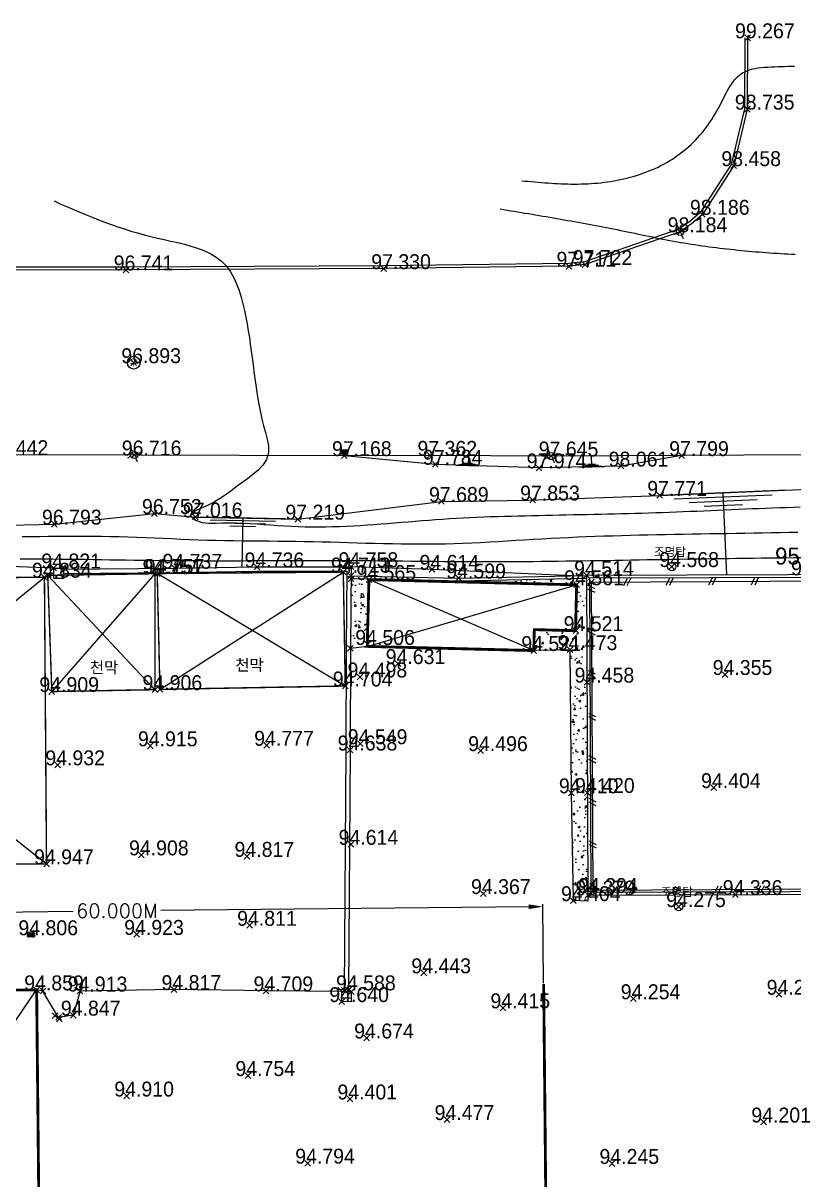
# Model space of a CAD drawing. Header units: millimetres. Extents: x 215151 to 215414, y 463007 to 463197.
# Drawn here: x 215215.1 to 215269.4, y 463103 to 463184.4 of the extents above; entities that cross this region are included whole.
import ezdxf
from ezdxf.enums import TextEntityAlignment as Align

# ---------------------------------------------------------------- set-up
doc = ezdxf.new("R2010")
doc.units = ezdxf.units.MM
doc.header["$MEASUREMENT"] = 0
doc.header["$PDMODE"] = 3
doc.header["$PDSIZE"] = 0.2
doc.linetypes.add('DASHED2', pattern=[0.375, 0.25, -0.125])
doc.layers.get('DEFPOINTS').update_dxf_attribs({"color": 155})
for name, color, linetype in [('1M(48)', 48, 'Continuous'), ('5M(86)', 86, 'Continuous'), ("CON'C(31)", 31, 'Continuous'), ('PTANNOTELE', 7, 'Continuous'), ('PTLAYER', 1, 'Continuous'), ('TEXT', 7, 'Continuous'), ('가로등(32)', 32, 'Continuous'), ('경계석(33)', 33, 'Continuous'), ('경사면(8)', 8, 'Continuous'), ('도시가스맨홀(50)', 50, 'Continuous'), ('빗물받이(5)', 5, 'Continuous'), ('아스팔트도로(1)', 1, 'Continuous'), ('우수맨홀(42)', 42, 'Continuous'), ('조립식건물(40)', 40, 'Continuous'), ('천막(64)', 64, 'Continuous'), ('콘크리트수로(5)', 5, 'Continuous'), ('휀스(70)', 70, 'Continuous')]:
    doc.layers.add(name, color=color, linetype=linetype)
doc.styles.get("Standard").update_dxf_attribs({"font": 'simplex.shx'})
doc.styles.add('돋음', font='Dotum.ttf')
doc.styles.add('돋음체', font='DotumChe.TTF')
doc.dimstyles.get("Standard").update_dxf_attribs({"dimtxt": 0.18, "dimasz": 0.18, "dimexe": 0.18, "dimexo": 0.0625, "dimgap": 0.09, "dimtad": 1, "dimzin": 0, "dimdsep": 46, "dimtxsty": 'Standard', "dimcen": 0.09, "dimadec": 0, "dimazin": 0, "dimtfac": 1, "dimtdec": 4, "dimtofl": 0, "dimtmove": 0, "dimatfit": 3, "dimfxl": 1, "dimtolj": 1, "dimtzin": 0, "dimarcsym": 0})

# ---------------------------------------------------------------- blocks, each defined once
blk = doc.blocks.new('P')
at = {"layer": '휀스(70)', "linetype": 'Continuous'}
for points in [[(-0.25, -0.25), (0, 0.25)], [(0, -0.25), (0.25, 0.25)]]:
    blk.add_lwpolyline(points, dxfattribs=at)
blk = doc.blocks.new('F')
at = {"layer": '가로등(32)'}
for p, q in [((-0.19, 0.42), (-0.35, 0.77)), ((0.42, 0.19), (0.77, 0.35)), ((-0.42, -0.19), (-0.77, -0.35)), ((0.19, -0.42), (0.35, -0.77))]:
    blk.add_line(p, q, dxfattribs=at)
blk.add_circle((0, 0), 0.42, dxfattribs=at)
blk = doc.blocks.new('w')
at = {"layer": '우수맨홀(42)'}
blk.add_circle((0, 0), 0.75, dxfattribs=at)
at = {"layer": '우수맨홀(42)', "style": '돋음체'}
blk.add_text('우', height=0.8, dxfattribs=at).set_placement((0, 0), align=Align.MIDDLE)
blk = doc.blocks.new('W1')
at = {"layer": '빗물받이(5)'}
h = blk.add_hatch(dxfattribs=at)
h.set_pattern_fill('ANSI31', color=256, scale=0.02, style=0)
h.set_pattern_definition([(45, (-178.083926, -134.613974), (-0.04490128, 0.04490128), [])])
h.paths.add_polyline_path([(0.26, 0.149), (-0.24, 0.149), (-0.24, -0.151), (0.26, -0.151)])
blk.add_lwpolyline([(-0.24, 0.149), (0.26, 0.149), (0.26, -0.151), (-0.24, -0.151), (-0.24, 0.149)], dxfattribs=at)
blk = doc.blocks.new('*D13')
at = {"layer": 'DEFPOINTS', "color": 0, "transparency": 16777216}
for p in [(215251.742, 463122.225), (215251.796, 463116.78), (215191.799, 463116.188)]:
    blk.add_point(p, dxfattribs=at)
at = {"layer": 'TEXT', "color": 1, "lineweight": -2, "transparency": 16777216}
for p, q in [((215251.795, 463116.843), (215251.74, 463122.405)), ((215191.798, 463116.251), (215191.743, 463121.813)), ((215192.745, 463121.642), (215218.654, 463121.898)), ((215250.742, 463122.215), (215224.834, 463121.959))]:
    blk.add_line(p, q, dxfattribs=at)
at = {"layer": 'TEXT', "color": 1, "transparency": 16777216}
for points in [[(215250.741, 463122.382), (215250.744, 463122.048), (215251.742, 463122.225)], [(215192.743, 463121.809), (215192.747, 463121.476), (215191.745, 463121.633)]]:
    blk.add_solid(points, dxfattribs=at)
at = {"layer": 'TEXT', "color": 1, "transparency": 16777216, "insert": (215221.744, 463121.929), "char_height": 1, "attachment_point": 5}
blk.add_mtext('\\A1;60.000M', dxfattribs=at)

msp = doc.modelspace()

# ---------------------------------------------------------------- hatches: boundary and pattern name
at = {"layer": "CON'C(31)"}
h = msp.add_hatch(dxfattribs=at)
h.set_pattern_fill('AR-CONC', color=256, scale=0.2)
h.set_pattern_definition([(50, (0, 0), (1.4345203652, -0.12550427), [0.15, -1.65]), (355, (0, 0), (-0.2775026672, 1.5043842674), [0.12, -1.32]), (100.45144446, (0.1195, -0.0105), (1.1570176935, 1.378879982), [0.127480384, -1.402284224]), (46.1842, (0, 0.4), (2.1344826613, -0.3310385616), [0.225, -2.475]), (96.6356355, (0.1779, 0.3724), (1.869323891, 1.9482372015), [0.191220684, -2.10342752]), (351.184164, (0, 0.4), (1.86932389, 1.948237201), [0.18, -1.980000002]), (21, (0.2, 0.3), (1.1938141042, -0.8052377813), [0.15, -1.65]), (326, (0.2, 0.3), (0.486630664, 1.45030009), [0.12, -1.32]), (71.45144474, (0.2995, 0.2329), (1.6804447535, 0.6450623056), [0.12748038, -1.402284224]), (37.5, (0, 0), (0.02431971063, 0.66578770766), [0, -1.304, 0, -1.34, 0, -1.325]), (7.5, (0, 0), (0.5261390749, 0.7888234238), [0, -0.764, 0, -1.274, 0, -0.505]), (327.5, (-0.446, 0), (1.06764487234, -0.04510974347), [0, -0.5, 0, -1.56, 0, -2.07]), (317.5, (-0.646, 0), (1.1663723387, 0.2002099647), [0, -0.65, 0, -1.036, 0, -1.47])])
h.paths.add_polyline_path([(215254.81989, 463145.33241), (215245.81655, 463145.14682), (215238.22374, 463145.30652), (215238.19003, 463140.39067), (215239.37149, 463140.53876), (215239.48958, 463145.23831), (215254.11897, 463144.87068), (215254.03789, 463141.64424), (215251.13543, 463141.71718), (215251.09842, 463140.24407), (215253.65869, 463140.30513), (215253.74503, 463130.22976), (215253.89314, 463122.64553), (215254.90589, 463122.60668), (215254.91302, 463123.03769)])

# ---------------------------------------------------------------- linework, layer by layer
at = {"layer": '1M(48)'}
for points, elevation in [([(215250.24937, 463173.30948), (215250.48118, 463173.28761), (215250.48118, 463173.28761), (215250.713, 463173.2659), (215250.713, 463173.2659), (215250.94486, 463173.24453), (215250.94486, 463173.24453), (215251.17676, 463173.22366), (215251.17676, 463173.22366), (215251.40871, 463173.20346), (215251.40871, 463173.20346), (215251.64074, 463173.18409), (215251.64074, 463173.18409), (215251.87285, 463173.16573), (215251.87285, 463173.16573), (215252.10506, 463173.14854), (215252.10506, 463173.14854), (215252.33735, 463173.13269), (215252.33735, 463173.13269), (215252.56975, 463173.11835), (215252.56975, 463173.11835), (215252.80224, 463173.10569), (215252.80224, 463173.10569), (215253.03482, 463173.09487), (215253.03482, 463173.09487), (215253.26749, 463173.08606), (215253.26749, 463173.08606), (215253.50023, 463173.07943), (215253.50023, 463173.07943), (215253.73303, 463173.07514), (215253.73303, 463173.07514), (215253.96585, 463173.07336), (215253.96585, 463173.07336), (215254.19869, 463173.07425), (215254.19869, 463173.07425), (215254.43149, 463173.07797), (215254.43149, 463173.07797), (215254.66423, 463173.08468), (215254.66423, 463173.08468), (215254.89686, 463173.09452), (215254.89686, 463173.09452), (215255.12932, 463173.10764), (215255.12932, 463173.10764), (215255.36156, 463173.12419), (215255.36156, 463173.12419), (215255.59353, 463173.14431), (215255.59353, 463173.14431), (215255.82515, 463173.16807), (215255.82515, 463173.16807), (215256.05636, 463173.19551), (215256.05636, 463173.19551), (215256.2871, 463173.22667), (215256.2871, 463173.22667), (215256.5173, 463173.26158), (215256.5173, 463173.26158), (215256.74689, 463173.30028), (215256.74689, 463173.30028), (215256.97581, 463173.34281), (215256.97581, 463173.34281), (215257.20397, 463173.38922), (215257.20397, 463173.38922), (215257.43129, 463173.43958), (215257.43129, 463173.43958), (215257.65769, 463173.49393), (215257.65769, 463173.49393), (215257.88308, 463173.55234), (215257.88308, 463173.55234), (215258.10736, 463173.61487), (215258.10736, 463173.61487), (215258.33043, 463173.68159), (215258.33043, 463173.68159), (215258.55218, 463173.75256), (215258.55218, 463173.75256), (215258.7725, 463173.82788), (215258.7725, 463173.82788), (215258.99126, 463173.9076), (215258.99126, 463173.9076), (215259.20833, 463173.99181), (215259.20833, 463173.99181), (215259.42358, 463174.08058), (215259.42358, 463174.08058), (215259.63685, 463174.17399), (215259.63685, 463174.17399), (215259.84799, 463174.27213), (215259.84799, 463174.27213), (215260.05683, 463174.37506), (215260.05683, 463174.37506), (215260.2632, 463174.48286), (215260.2632, 463174.48286), (215260.46692, 463174.59561), (215260.46692, 463174.59561), (215260.66778, 463174.71336), (215260.66778, 463174.71336), (215260.86558, 463174.83618), (215260.86558, 463174.83618), (215261.0601, 463174.96412), (215261.0601, 463174.96412), (215261.25116, 463175.0972), (215261.25116, 463175.0972), (215261.43859, 463175.23532), (215261.43859, 463175.23532), (215261.62229, 463175.37837), (215261.62229, 463175.37837), (215261.80214, 463175.52624), (215261.80214, 463175.52624), (215261.97804, 463175.67878), (215261.97804, 463175.67878), (215262.1499, 463175.83586), (215262.1499, 463175.83586), (215262.31765, 463175.99732), (215262.31765, 463175.99732), (215262.48122, 463176.16301), (215262.48122, 463176.16301), (215262.64056, 463176.33278), (215262.64056, 463176.33278), (215262.79563, 463176.50645), (215262.79563, 463176.50645), (215262.9464, 463176.68387), (215262.9464, 463176.68387), (215263.09285, 463176.86487), (215263.09285, 463176.86487), (215263.23498, 463177.04929), (215263.23498, 463177.04929), (215263.37279, 463177.23696), (215263.37279, 463177.23696), (215263.50629, 463177.42771), (215263.50629, 463177.42771), (215263.6355, 463177.6214), (215263.6355, 463177.6214), (215263.76045, 463177.81787), (215263.76045, 463177.81787), (215263.88117, 463178.01695), (215263.88117, 463178.01695), (215263.99771, 463178.21852), (215263.99771, 463178.21852), (215264.11011, 463178.42242), (215264.11011, 463178.42242), (215264.21853, 463178.62847), (215264.21853, 463178.62847), (215264.32403, 463178.83603), (215264.32403, 463178.83603), (215264.42826, 463179.04424), (215264.42826, 463179.04424), (215264.53282, 463179.25228), (215264.53282, 463179.25228), (215264.63938, 463179.4593), (215264.63938, 463179.4593), (215264.74967, 463179.66435), (215264.74967, 463179.66435), (215264.86554, 463179.8663), (215264.86554, 463179.8663), (215264.98903, 463180.06367), (215264.98903, 463180.06367), (215265.12231, 463180.25455), (215265.12231, 463180.25455), (215265.26763, 463180.4364), (215265.26763, 463180.4364), (215265.42715, 463180.6059), (215265.42715, 463180.6059), (215265.6025, 463180.75891), (215265.6025, 463180.75891), (215265.7942, 463180.89081), (215265.7942, 463180.89081), (215266.00021, 463180.99904), (215266.00021, 463180.99904), (215266.21635, 463181.08539), (215266.21635, 463181.08539), (215266.43913, 463181.15287), (215266.43913, 463181.15287), (215266.6661, 463181.20466), (215266.6661, 463181.20466), (215266.89561, 463181.24374), (215266.89561, 463181.24374), (215267.12661, 463181.27277), (215267.12661, 463181.27277), (215267.35846, 463181.29407), (215267.35846, 463181.29407), (215267.59078, 463181.30965), (215267.59078, 463181.30965), (215267.82332, 463181.32136), (215267.82332, 463181.32136), (215268.05596, 463181.33087), (215268.05596, 463181.33087), (215268.28863, 463181.33961), (215268.28863, 463181.33961), (215268.52132, 463181.34791), (215268.52132, 463181.34791), (215268.75402, 463181.3558), (215268.75402, 463181.3558), (215268.98674, 463181.3633), (215268.98674, 463181.3633), (215269.21947, 463181.37044), (215269.21947, 463181.37044), (215269.4522, 463181.37723)], 99), ([(215217.31335, 463171.88076), (215217.75756, 463171.6868), (215217.75756, 463171.6868), (215218.20212, 463171.49361), (215218.20212, 463171.49361), (215218.64734, 463171.30198), (215218.64734, 463171.30198), (215219.09356, 463171.11266), (215219.09356, 463171.11266), (215219.54107, 463170.92642), (215219.54107, 463170.92642), (215219.99014, 463170.74399), (215219.99014, 463170.74399), (215220.44103, 463170.5661), (215220.44103, 463170.5661), (215220.89394, 463170.39343), (215220.89394, 463170.39343), (215221.34906, 463170.22665), (215221.34906, 463170.22665), (215221.80651, 463170.0664), (215221.80651, 463170.0664), (215222.2664, 463169.91326), (215222.2664, 463169.91326), (215222.72876, 463169.76779), (215222.72876, 463169.76779), (215223.19361, 463169.63046), (215223.19361, 463169.63046), (215223.6609, 463169.50174), (215223.6609, 463169.50174), (215224.13058, 463169.38199), (215224.13058, 463169.38199), (215224.60247, 463169.27124), (215224.60247, 463169.27124), (215225.07571, 463169.16637), (215225.07571, 463169.16637), (215225.54921, 463169.06268), (215225.54921, 463169.06268), (215226.02192, 463168.95551), (215226.02192, 463168.95551), (215226.49268, 463168.84005), (215226.49268, 463168.84005), (215226.95992, 463168.71112), (215226.95992, 463168.71112), (215227.42139, 463168.56295), (215227.42139, 463168.56295), (215227.87373, 463168.38901), (215227.87373, 463168.38901), (215228.31187, 463168.18202), (215228.31187, 463168.18202), (215228.72837, 463167.93453), (215228.72837, 463167.93453), (215229.11301, 463167.64013), (215229.11301, 463167.64013), (215229.45359, 463167.29585), (215229.45359, 463167.29585), (215229.74063, 463166.90574), (215229.74063, 463166.90574), (215229.97817, 463166.48348), (215229.97817, 463166.48348), (215230.17529, 463166.0408), (215230.17529, 463166.0408), (215230.34073, 463165.58526), (215230.34073, 463165.58526), (215230.48213, 463165.12167), (215230.48213, 463165.12167), (215230.60612, 463164.6531), (215230.60612, 463164.6531), (215230.71784, 463164.18144), (215230.71784, 463164.18144), (215230.81891, 463163.70739), (215230.81891, 463163.70739), (215230.9103, 463163.23137), (215230.9103, 463163.23137), (215230.99316, 463162.7538), (215230.99316, 463162.7538), (215231.06877, 463162.27502), (215231.06877, 463162.27502), (215231.13853, 463161.79535), (215231.13853, 463161.79535), (215231.20392, 463161.31507), (215231.20392, 463161.31507), (215231.26652, 463160.83442), (215231.26652, 463160.83442), (215231.3279, 463160.35361), (215231.3279, 463160.35361), (215231.38968, 463159.87285), (215231.38968, 463159.87285), (215231.45343, 463159.39235), (215231.45343, 463159.39235), (215231.52071, 463158.91233), (215231.52071, 463158.91233), (215231.59299, 463158.43305), (215231.59299, 463158.43305), (215231.67165, 463157.95477), (215231.67165, 463157.95477), (215231.75797, 463157.47782), (215231.75797, 463157.47782), (215231.85306, 463157.00254), (215231.85306, 463157.00254), (215231.95793, 463156.52926), (215231.95793, 463156.52926), (215232.07338, 463156.05851), (215232.07338, 463156.05851), (215232.19942, 463155.59047), (215232.19942, 463155.59047), (215232.32165, 463155.12145), (215232.32165, 463155.12145), (215232.40814, 463154.64479), (215232.40814, 463154.64479), (215232.41253, 463154.16118), (215232.41253, 463154.16118), (215232.27734, 463153.69806), (215232.27734, 463153.69806), (215232.0155, 463153.29145), (215232.0155, 463153.29145), (215231.68332, 463152.93899), (215231.68332, 463152.93899), (215231.31482, 463152.62428), (215231.31482, 463152.62428), (215230.92844, 463152.33164), (215230.92844, 463152.33164), (215230.53654, 463152.04639), (215230.53654, 463152.04639), (215230.14897, 463151.75532), (215230.14897, 463151.75532), (215229.76303, 463151.46209), (215229.76303, 463151.46209), (215229.37035, 463151.178), (215229.37035, 463151.178), (215228.96448, 463150.91309), (215228.96448, 463150.91309), (215228.544, 463150.67209), (215228.544, 463150.67209), (215228.11094, 463150.45448), (215228.11094, 463150.45448), (215227.66839, 463150.25678), (215227.66839, 463150.25678), (215227.22823, 463150.05412), (215227.22823, 463150.05412), (215226.9156, 463149.72125), (215226.9156, 463149.72125), (215227.2808, 463149.42132), (215227.2808, 463149.42132), (215227.73757, 463149.26211), (215227.73757, 463149.26211), (215228.21789, 463149.20283), (215228.21789, 463149.20283), (215228.70241, 463149.21074), (215228.70241, 463149.21074), (215229.18685, 463149.22671), (215229.18685, 463149.22671), (215229.67155, 463149.22955), (215229.67155, 463149.22955), (215230.15619, 463149.22138), (215230.15619, 463149.22138), (215230.6406, 463149.20437), (215230.6406, 463149.20437), (215231.12473, 463149.18056), (215231.12473, 463149.18056), (215231.60859, 463149.15185), (215231.60859, 463149.15185), (215232.09227, 463149.12006), (215232.09227, 463149.12006), (215232.57586, 463149.08694), (215232.57586, 463149.08694), (215233.05947, 463149.05419), (215233.05947, 463149.05419), (215233.54321, 463149.0235), (215233.54321, 463149.0235), (215234.02718, 463148.99656), (215234.02718, 463148.99656), (215234.51141, 463148.97507), (215234.51141, 463148.97507), (215234.99591, 463148.96046), (215234.99591, 463148.96046), (215235.48056, 463148.95272), (215235.48056, 463148.95272), (215235.96527, 463148.95143), (215235.96527, 463148.95143), (215236.44996, 463148.95615), (215236.44996, 463148.95615), (215236.93456, 463148.96643), (215236.93456, 463148.96643), (215237.41903, 463148.9818), (215237.41903, 463148.9818), (215237.90333, 463149.00181), (215237.90333, 463149.00181), (215238.38745, 463149.02598), (215238.38745, 463149.02598), (215238.87136, 463149.05384), (215238.87136, 463149.05384), (215239.35508, 463149.08489), (215239.35508, 463149.08489), (215239.83862, 463149.11866), (215239.83862, 463149.11866), (215240.32199, 463149.15465), (215240.32199, 463149.15465), (215240.80524, 463149.19239), (215240.80524, 463149.19239), (215241.28838, 463149.23138), (215241.28838, 463149.23138), (215241.77147, 463149.27114), (215241.77147, 463149.27114), (215242.25453, 463149.31116), (215242.25453, 463149.31116), (215242.7376, 463149.35097), (215242.7376, 463149.35097), (215243.22074, 463149.39007), (215243.22074, 463149.39007), (215243.70397, 463149.42797), (215243.70397, 463149.42797), (215244.18733, 463149.46418), (215244.18733, 463149.46418), (215244.67085, 463149.49822), (215244.67085, 463149.49822), (215245.15455, 463149.52961), (215245.15455, 463149.52961), (215245.63842, 463149.55825), (215245.63842, 463149.55825), (215246.12244, 463149.58433), (215246.12244, 463149.58433), (215246.60657, 463149.60805), (215246.60657, 463149.60805), (215247.09081, 463149.62961), (215247.09081, 463149.62961), (215247.57513, 463149.64919), (215247.57513, 463149.64919), (215248.05952, 463149.66699), (215248.05952, 463149.66699), (215248.54396, 463149.68321), (215248.54396, 463149.68321), (215249.02845, 463149.69803), (215249.02845, 463149.69803), (215249.51298, 463149.71166), (215249.51298, 463149.71166), (215249.99753, 463149.72428), (215249.99753, 463149.72428), (215250.4821, 463149.73608), (215250.4821, 463149.73608), (215250.96669, 463149.74727), (215250.96669, 463149.74727), (215251.45129, 463149.75799), (215251.45129, 463149.75799), (215251.93589, 463149.76834), (215251.93589, 463149.76834), (215252.42051, 463149.77841), (215252.42051, 463149.77841), (215252.90512, 463149.78828), (215252.90512, 463149.78828), (215253.38974, 463149.79802), (215253.38974, 463149.79802), (215253.87436, 463149.80772), (215253.87436, 463149.80772), (215254.35898, 463149.81747), (215254.35898, 463149.81747), (215254.8436, 463149.82734), (215254.8436, 463149.82734), (215255.32821, 463149.83741), (215255.32821, 463149.83741), (215255.81281, 463149.84777), (215255.81281, 463149.84777), (215256.29741, 463149.85851), (215256.29741, 463149.85851), (215256.782, 463149.86969), (215256.782, 463149.86969), (215257.26657, 463149.88141), (215257.26657, 463149.88141), (215257.75113, 463149.89375), (215257.75113, 463149.89375), (215258.23567, 463149.90679), (215258.23567, 463149.90679), (215258.72019, 463149.9206), (215258.72019, 463149.9206), (215259.20469, 463149.93528), (215259.20469, 463149.93528), (215259.68915, 463149.9509), (215259.68915, 463149.9509), (215260.17358, 463149.96755), (215260.17358, 463149.96755), (215260.65798, 463149.9852), (215260.65798, 463149.9852), (215261.14234, 463150.00375), (215261.14234, 463150.00375), (215261.62667, 463150.02308), (215261.62667, 463150.02308), (215262.11097, 463150.04306), (215262.11097, 463150.04306), (215262.59526, 463150.06357), (215262.59526, 463150.06357), (215263.07952, 463150.08449), (215263.07952, 463150.08449), (215263.56377, 463150.1057), (215263.56377, 463150.1057), (215264.04802, 463150.12709), (215264.04802, 463150.12709), (215264.53226, 463150.14852), (215264.53226, 463150.14852), (215265.01651, 463150.16988), (215265.01651, 463150.16988), (215265.50076, 463150.19104), (215265.50076, 463150.19104), (215265.98503, 463150.21189), (215265.98503, 463150.21189), (215266.46932, 463150.23231), (215266.46932, 463150.23231), (215266.95363, 463150.25217), (215266.95363, 463150.25217), (215267.43796, 463150.27135), (215267.43796, 463150.27135), (215267.92233, 463150.28973), (215267.92233, 463150.28973), (215268.40673, 463150.30719), (215268.40673, 463150.30719), (215268.89117, 463150.3236), (215268.89117, 463150.3236), (215269.37565, 463150.33885), (215269.37565, 463150.33885), (215269.86017, 463150.3528)], 97), ([(215248.72966, 463171.32001), (215248.97971, 463171.27884), (215248.97971, 463171.27884), (215249.22976, 463171.23766), (215249.22976, 463171.23766), (215249.4798, 463171.19644), (215249.4798, 463171.19644), (215249.72984, 463171.15518), (215249.72984, 463171.15518), (215249.97986, 463171.11385), (215249.97986, 463171.11385), (215250.22987, 463171.07244), (215250.22987, 463171.07244), (215250.47987, 463171.03094), (215250.47987, 463171.03094), (215250.72984, 463170.98933), (215250.72984, 463170.98933), (215250.9798, 463170.94758), (215250.9798, 463170.94758), (215251.22973, 463170.9057), (215251.22973, 463170.9057), (215251.47963, 463170.86365), (215251.47963, 463170.86365), (215251.72951, 463170.82143), (215251.72951, 463170.82143), (215251.97935, 463170.77902), (215251.97935, 463170.77902), (215252.22916, 463170.73641), (215252.22916, 463170.73641), (215252.47893, 463170.69356), (215252.47893, 463170.69356), (215252.72865, 463170.65048), (215252.72865, 463170.65048), (215252.97834, 463170.60715), (215252.97834, 463170.60715), (215253.22798, 463170.56354), (215253.22798, 463170.56354), (215253.47756, 463170.51965), (215253.47756, 463170.51965), (215253.72709, 463170.47546), (215253.72709, 463170.47546), (215253.97657, 463170.43095), (215253.97657, 463170.43095), (215254.22599, 463170.3861), (215254.22599, 463170.3861), (215254.47534, 463170.3409), (215254.47534, 463170.3409), (215254.72463, 463170.29534), (215254.72463, 463170.29534), (215254.97384, 463170.24939), (215254.97384, 463170.24939), (215255.22299, 463170.20305), (215255.22299, 463170.20305), (215255.47205, 463170.1563), (215255.47205, 463170.1563), (215255.72104, 463170.10911), (215255.72104, 463170.10911), (215255.96994, 463170.06149), (215255.96994, 463170.06149), (215256.21875, 463170.0134), (215256.21875, 463170.0134), (215256.46747, 463169.96483), (215256.46747, 463169.96483), (215256.71609, 463169.91578), (215256.71609, 463169.91578), (215256.96462, 463169.86621), (215256.96462, 463169.86621), (215257.21303, 463169.81612), (215257.21303, 463169.81612), (215257.46134, 463169.7655), (215257.46134, 463169.7655), (215257.70954, 463169.71432), (215257.70954, 463169.71432), (215257.95762, 463169.66262), (215257.95762, 463169.66262), (215258.20563, 463169.61055), (215258.20563, 463169.61055), (215258.4536, 463169.55827), (215258.4536, 463169.55827), (215258.70155, 463169.50595), (215258.70155, 463169.50595), (215258.94953, 463169.45374), (215258.94953, 463169.45374), (215259.19757, 463169.40182), (215259.19757, 463169.40182), (215259.44571, 463169.35034), (215259.44571, 463169.35034), (215259.69396, 463169.29946), (215259.69396, 463169.29946), (215259.94238, 463169.24936), (215259.94238, 463169.24936), (215260.19098, 463169.2002), (215260.19098, 463169.2002), (215260.4398, 463169.15214), (215260.4398, 463169.15214), (215260.68885, 463169.10529), (215260.68885, 463169.10529), (215260.93812, 463169.05966), (215260.93812, 463169.05966), (215261.18761, 463169.01522), (215261.18761, 463169.01522), (215261.43731, 463168.97196), (215261.43731, 463168.97196), (215261.6872, 463168.92988), (215261.6872, 463168.92988), (215261.93729, 463168.88896), (215261.93729, 463168.88896), (215262.18757, 463168.84919), (215262.18757, 463168.84919), (215262.43802, 463168.81054), (215262.43802, 463168.81054), (215262.68864, 463168.77302), (215262.68864, 463168.77302), (215262.93943, 463168.7366), (215262.93943, 463168.7366), (215263.19037, 463168.70127), (215263.19037, 463168.70127), (215263.44146, 463168.66702), (215263.44146, 463168.66702), (215263.6927, 463168.63383), (215263.6927, 463168.63383), (215263.94407, 463168.60169), (215263.94407, 463168.60169), (215264.19557, 463168.57059), (215264.19557, 463168.57059), (215264.44719, 463168.54051), (215264.44719, 463168.54051), (215264.69893, 463168.51143), (215264.69893, 463168.51143), (215264.95079, 463168.48335), (215264.95079, 463168.48335), (215265.20275, 463168.45625), (215265.20275, 463168.45625), (215265.45482, 463168.43011), (215265.45482, 463168.43011), (215265.70698, 463168.40493), (215265.70698, 463168.40493), (215265.95923, 463168.38068), (215265.95923, 463168.38068), (215266.21157, 463168.35735), (215266.21157, 463168.35735), (215266.464, 463168.33493), (215266.464, 463168.33493), (215266.7165, 463168.3134), (215266.7165, 463168.3134), (215266.96907, 463168.29276), (215266.96907, 463168.29276), (215267.22171, 463168.27298), (215267.22171, 463168.27298), (215267.47442, 463168.25405), (215267.47442, 463168.25405), (215267.72719, 463168.23596), (215267.72719, 463168.23596), (215267.98002, 463168.21869), (215267.98002, 463168.21869), (215268.2329, 463168.20222), (215268.2329, 463168.20222), (215268.48583, 463168.18656), (215268.48583, 463168.18656), (215268.73881, 463168.17167), (215268.73881, 463168.17167), (215268.99183, 463168.15754), (215268.99183, 463168.15754), (215269.2449, 463168.14417), (215269.2449, 463168.14417), (215269.498, 463168.13154)], 98), ([(215215.07146, 463148.26345), (215215.69242, 463148.27278), (215215.69242, 463148.27278), (215216.31341, 463148.2809), (215216.31341, 463148.2809), (215216.9344, 463148.28759), (215216.9344, 463148.28759), (215217.55542, 463148.29262), (215217.55542, 463148.29262), (215218.17644, 463148.29579), (215218.17644, 463148.29579), (215218.79748, 463148.29689), (215218.79748, 463148.29689), (215219.41851, 463148.29569), (215219.41851, 463148.29569), (215220.03953, 463148.29199), (215220.03953, 463148.29199), (215220.66054, 463148.28559), (215220.66054, 463148.28559), (215221.28151, 463148.27626), (215221.28151, 463148.27626), (215221.90242, 463148.26382), (215221.90242, 463148.26382), (215222.52325, 463148.24805), (215222.52325, 463148.24805), (215223.14399, 463148.22877), (215223.14399, 463148.22877), (215223.7646, 463148.20579), (215223.7646, 463148.20579), (215224.38506, 463148.17906), (215224.38506, 463148.17906), (215225.0054, 463148.14967), (215225.0054, 463148.14967), (215225.62569, 463148.11921), (215225.62569, 463148.11921), (215226.24601, 463148.08924), (215226.24601, 463148.08924), (215226.86642, 463148.06132), (215226.86642, 463148.06132), (215227.48698, 463148.03703), (215227.48698, 463148.03703), (215228.1077, 463148.01734), (215228.1077, 463148.01734), (215228.72854, 463148.00181), (215228.72854, 463148.00181), (215229.34946, 463147.9898), (215229.34946, 463147.9898), (215229.97043, 463147.98063), (215229.97043, 463147.98063), (215230.59143, 463147.97365), (215230.59143, 463147.97365), (215231.21244, 463147.9682), (215231.21244, 463147.9682), (215231.83346, 463147.96361), (215231.83346, 463147.96361), (215232.45449, 463147.95924), (215232.45449, 463147.95924), (215233.07551, 463147.9544), (215233.07551, 463147.9544), (215233.69651, 463147.94845), (215233.69651, 463147.94845), (215234.3175, 463147.94073), (215234.3175, 463147.94073), (215234.93846, 463147.93057), (215234.93846, 463147.93057), (215235.55936, 463147.91776), (215235.55936, 463147.91776), (215236.18022, 463147.90274), (215236.18022, 463147.90274), (215236.80103, 463147.88606), (215236.80103, 463147.88606), (215237.42181, 463147.86824), (215237.42181, 463147.86824), (215238.04258, 463147.84981), (215238.04258, 463147.84981), (215238.66334, 463147.83129), (215238.66334, 463147.83129), (215239.28411, 463147.81322), (215239.28411, 463147.81322), (215239.90491, 463147.79613), (215239.90491, 463147.79613), (215240.52576, 463147.78053), (215240.52576, 463147.78053), (215241.14664, 463147.76696), (215241.14664, 463147.76696), (215241.76758, 463147.75596), (215241.76758, 463147.75596), (215242.38857, 463147.74804), (215242.38857, 463147.74804), (215243.00959, 463147.74375), (215243.00959, 463147.74375), (215243.63063, 463147.74362), (215243.63063, 463147.74362), (215244.25165, 463147.74817), (215244.25165, 463147.74817), (215244.8726, 463147.75795), (215244.8726, 463147.75795), (215245.49345, 463147.77347), (215245.49345, 463147.77347), (215246.11411, 463147.79505), (215246.11411, 463147.79505), (215246.73456, 463147.82202), (215246.73456, 463147.82202), (215247.3548, 463147.85343), (215247.3548, 463147.85343), (215247.97485, 463147.88833), (215247.97485, 463147.88833), (215248.59476, 463147.92578), (215248.59476, 463147.92578), (215249.21457, 463147.96482), (215249.21457, 463147.96482), (215249.83434, 463148.00453), (215249.83434, 463148.00453), (215250.45412, 463148.04394), (215250.45412, 463148.04394), (215251.07398, 463148.08213), (215251.07398, 463148.08213), (215251.69397, 463148.1182), (215251.69397, 463148.1182), (215252.3141, 463148.15185), (215252.3141, 463148.15185), (215252.93434, 463148.18319), (215252.93434, 463148.18319), (215253.55469, 463148.21233), (215253.55469, 463148.21233), (215254.17514, 463148.23938), (215254.17514, 463148.23938), (215254.79567, 463148.26445), (215254.79567, 463148.26445), (215255.41628, 463148.28765), (215255.41628, 463148.28765), (215256.03694, 463148.30909), (215256.03694, 463148.30909), (215256.65766, 463148.32889), (215256.65766, 463148.32889), (215257.27843, 463148.34715), (215257.27843, 463148.34715), (215257.89924, 463148.364), (215257.89924, 463148.364), (215258.52009, 463148.37953), (215258.52009, 463148.37953), (215259.14096, 463148.39386), (215259.14096, 463148.39386), (215259.76185, 463148.40711), (215259.76185, 463148.40711), (215260.38277, 463148.41938), (215260.38277, 463148.41938), (215261.0037, 463148.43081), (215261.0037, 463148.43081), (215261.62465, 463148.44153), (215261.62465, 463148.44153), (215262.2456, 463148.4517), (215262.2456, 463148.4517), (215262.86656, 463148.46146), (215262.86656, 463148.46146), (215263.48753, 463148.47096), (215263.48753, 463148.47096), (215264.10849, 463148.48034), (215264.10849, 463148.48034), (215264.72946, 463148.48976), (215264.72946, 463148.48976), (215265.35042, 463148.49935), (215265.35042, 463148.49935), (215265.97138, 463148.50927), (215265.97138, 463148.50927), (215266.59233, 463148.51966), (215266.59233, 463148.51966), (215267.21327, 463148.53067), (215267.21327, 463148.53067), (215267.8342, 463148.54245), (215267.8342, 463148.54245), (215268.4551, 463148.55514), (215268.4551, 463148.55514), (215269.07599, 463148.5689), (215269.07599, 463148.5689), (215269.69685, 463148.58386)], 96)]:
    msp.add_lwpolyline(points, dxfattribs=dict(at, elevation=elevation))
at = {"layer": '5M(86)'}
msp.add_lwpolyline([(215214.93658, 463146.70183), (215215.51006, 463146.70141), (215215.51006, 463146.70141), (215216.08354, 463146.69952), (215216.08354, 463146.69952), (215216.65702, 463146.69632), (215216.65702, 463146.69632), (215217.23049, 463146.69194), (215217.23049, 463146.69194), (215217.80394, 463146.68652), (215217.80394, 463146.68652), (215218.37739, 463146.68021), (215218.37739, 463146.68021), (215218.95083, 463146.67314), (215218.95083, 463146.67314), (215219.52427, 463146.66546), (215219.52427, 463146.66546), (215220.09769, 463146.65731), (215220.09769, 463146.65731), (215220.67111, 463146.64883), (215220.67111, 463146.64883), (215221.24453, 463146.64015), (215221.24453, 463146.64015), (215221.81795, 463146.63141), (215221.81795, 463146.63141), (215222.39137, 463146.62277), (215222.39137, 463146.62277), (215222.96479, 463146.61435), (215222.96479, 463146.61435), (215223.53822, 463146.60629), (215223.53822, 463146.60629), (215224.11165, 463146.59874), (215224.11165, 463146.59874), (215224.6851, 463146.59184), (215224.6851, 463146.59184), (215225.25855, 463146.58572), (215225.25855, 463146.58572), (215225.83201, 463146.58053), (215225.83201, 463146.58053), (215226.40548, 463146.57638), (215226.40548, 463146.57638), (215226.97896, 463146.57323), (215226.97896, 463146.57323), (215227.55243, 463146.571), (215227.55243, 463146.571), (215228.12592, 463146.5696), (215228.12592, 463146.5696), (215228.6994, 463146.56893), (215228.6994, 463146.56893), (215229.27288, 463146.56891), (215229.27288, 463146.56891), (215229.84637, 463146.56944), (215229.84637, 463146.56944), (215230.41985, 463146.57043), (215230.41985, 463146.57043), (215230.99333, 463146.57179), (215230.99333, 463146.57179), (215231.56682, 463146.57343), (215231.56682, 463146.57343), (215232.1403, 463146.57526), (215232.1403, 463146.57526), (215232.71378, 463146.57719), (215232.71378, 463146.57719), (215233.28726, 463146.57913), (215233.28726, 463146.57913), (215233.86074, 463146.58098), (215233.86074, 463146.58098), (215234.43422, 463146.58265), (215234.43422, 463146.58265), (215235.0077, 463146.58406), (215235.0077, 463146.58406), (215235.58119, 463146.5851), (215235.58119, 463146.5851), (215236.15467, 463146.5857), (215236.15467, 463146.5857), (215236.72816, 463146.58576), (215236.72816, 463146.58576), (215237.30164, 463146.58518), (215237.30164, 463146.58518), (215237.87512, 463146.58388), (215237.87512, 463146.58388), (215238.4486, 463146.58177), (215238.4486, 463146.58177), (215239.02208, 463146.57875), (215239.02208, 463146.57875), (215239.59555, 463146.57483), (215239.59555, 463146.57483), (215240.16901, 463146.57015), (215240.16901, 463146.57015), (215240.74247, 463146.56485), (215240.74247, 463146.56485), (215241.31593, 463146.55909), (215241.31593, 463146.55909), (215241.88938, 463146.55302), (215241.88938, 463146.55302), (215242.46283, 463146.54679), (215242.46283, 463146.54679), (215243.03628, 463146.54055), (215243.03628, 463146.54055), (215243.60973, 463146.53445), (215243.60973, 463146.53445), (215244.18319, 463146.52864), (215244.18319, 463146.52864), (215244.75665, 463146.52327), (215244.75665, 463146.52327), (215245.33011, 463146.5185), (215245.33011, 463146.5185), (215245.90358, 463146.51447), (215245.90358, 463146.51447), (215246.47706, 463146.51133), (215246.47706, 463146.51133), (215247.05054, 463146.50924), (215247.05054, 463146.50924), (215247.62402, 463146.50828), (215247.62402, 463146.50828), (215248.1975, 463146.50841), (215248.1975, 463146.50841), (215248.77099, 463146.50958), (215248.77099, 463146.50958), (215249.34447, 463146.51173), (215249.34447, 463146.51173), (215249.91794, 463146.51479), (215249.91794, 463146.51479), (215250.49141, 463146.51871), (215250.49141, 463146.51871), (215251.06488, 463146.52344), (215251.06488, 463146.52344), (215251.63834, 463146.52892), (215251.63834, 463146.52892), (215252.21179, 463146.53508), (215252.21179, 463146.53508), (215252.78523, 463146.54188), (215252.78523, 463146.54188), (215253.35867, 463146.54925), (215253.35867, 463146.54925), (215253.9321, 463146.55714), (215253.9321, 463146.55714), (215254.50552, 463146.56549), (215254.50552, 463146.56549), (215255.07894, 463146.57423), (215255.07894, 463146.57423), (215255.65235, 463146.58333), (215255.65235, 463146.58333), (215256.22576, 463146.5927), (215256.22576, 463146.5927), (215256.79916, 463146.60231), (215256.79916, 463146.60231), (215257.37256, 463146.61209), (215257.37256, 463146.61209), (215257.94596, 463146.62198), (215257.94596, 463146.62198), (215258.51936, 463146.63193), (215258.51936, 463146.63193), (215259.09276, 463146.64188), (215259.09276, 463146.64188), (215259.66615, 463146.65177), (215259.66615, 463146.65177), (215260.23956, 463146.66155), (215260.23956, 463146.66155), (215260.81296, 463146.67115), (215260.81296, 463146.67115), (215261.38637, 463146.68053), (215261.38637, 463146.68053), (215261.95978, 463146.68966), (215261.95978, 463146.68966), (215262.53319, 463146.69856), (215262.53319, 463146.69856), (215263.10661, 463146.70723), (215263.10661, 463146.70723), (215263.68003, 463146.71565), (215263.68003, 463146.71565), (215264.25346, 463146.72384), (215264.25346, 463146.72384), (215264.82689, 463146.7318), (215264.82689, 463146.7318), (215265.40032, 463146.73952), (215265.40032, 463146.73952), (215265.97376, 463146.74701), (215265.97376, 463146.74701), (215266.54719, 463146.75426), (215266.54719, 463146.75426), (215267.12064, 463146.76129), (215267.12064, 463146.76129), (215267.69408, 463146.76808), (215267.69408, 463146.76808), (215268.26753, 463146.77465), (215268.26753, 463146.77465), (215268.84097, 463146.78098), (215268.84097, 463146.78098), (215269.41443, 463146.78709), (215269.41443, 463146.78709), (215269.98788, 463146.79298)], dxfattribs=at)
at = {"layer": "CON'C(31)"}
for points in [[(215239.37149, 463140.53876), (215238.19003, 463140.39067)], [(215254.91302, 463123.03769), (215254.90589, 463122.60668), (215253.89314, 463122.64553), (215253.74503, 463130.22976), (215253.65869, 463140.30513), (215251.09842, 463140.24407)]]:
    msp.add_lwpolyline(points, dxfattribs=at)
at = {"layer": 'DEFPOINTS'}
msp.add_lwpolyline([(215261.51094, 463153.96123), (215257.2509, 463153.22145), (215251.47536, 463153.0959), (215244.16437, 463153.34749), (215237.76564, 463153.95904)], dxfattribs=at)
at = {"layer": 'PTLAYER'}
for p in [(215266.15083, 463183.3625, 99.26652), (215266.13629, 463178.34258, 98.7349), (215265.18642, 463174.36729, 98.45812), (215262.97228, 463170.94129, 98.18612), (215261.40271, 463169.71035, 98.18404), (215222.39286, 463167.02865, 96.74097), (215240.52982, 463167.11903, 97.32997), (215253.57564, 463167.28889, 97.71148), (215254.71371, 463167.40499, 97.72222), (215222.92987, 463160.50303, 96.8934), (215222.9605, 463154.00434, 96.71598), (215237.76564, 463153.95904, 97.1683), (215243.7843, 463153.97788, 97.36173), (215252.32326, 463153.93337, 97.6446), (215261.51094, 463153.96123, 97.79857), (215244.16437, 463153.34749, 97.7836), (215251.47536, 463153.0959, 97.97409), (215257.2509, 463153.22145, 98.06104), (215244.59632, 463150.73506, 97.68939), (215251.01472, 463150.83461, 97.85263), (215259.96594, 463151.15937, 97.77099), (215224.38381, 463149.8898, 96.75208), (215217.34255, 463149.13866, 96.79346), (215227.26597, 463149.6387, 97.01568), (215234.48339, 463149.4901, 97.21908), (215217.29797, 463146.05349, 94.82096), (215217.97957, 463146.09699, 94.83515), (215218.10441, 463145.97049, 94.77379), (215225.8298, 463146.03239, 94.73685), (215231.60898, 463146.12682, 94.73589), (215237.68563, 463145.767, 94.71302), (215238.22946, 463146.14124, 94.75759), (215243.93013, 463145.95705, 94.61433), (215260.81488, 463146.1529, 94.56778), (215216.63764, 463145.40603, 94.83358), (215216.87201, 463145.5372, 94.73428), (215224.42259, 463145.65432, 94.75068), (215224.58237, 463145.66574, 94.75664), (215238.21609, 463145.50673, 94.74975), (215238.22272, 463145.2879, 94.74224), (215239.48958, 463145.23831, 94.56496), (215245.81659, 463145.34686, 94.59943), (215254.81905, 463145.53243, 94.51377), (215255.16272, 463145.06164, 94.41516), (215254.11897, 463144.87068, 94.56066), (215254.07834, 463141.64322, 94.52071), (215238.19003, 463140.39067, 94.6911), (215239.4036, 463140.67085, 94.5064), (215251.09842, 463140.24407, 94.5214), (215253.65869, 463140.30513, 94.47341), (215241.5457, 463139.32585, 94.63143), (215238.86167, 463138.38113, 94.49799), (215264.57471, 463138.55872, 94.35457), (215237.82269, 463137.7505, 94.70418), (215254.84919, 463138.01996, 94.45818), (215217.15814, 463137.35972, 94.90887), (215224.42368, 463137.49144, 94.90585), (215224.77055, 463137.51369, 94.87926), (215224.10022, 463133.5408, 94.91483), (215232.28596, 463133.57503, 94.77693), (215238.87856, 463133.68494, 94.54908), (215238.16653, 463133.24362, 94.63835), (215247.35444, 463133.19887, 94.4959), (215217.57943, 463132.201, 94.93191), (215253.74503, 463130.22976, 94.40992), (215254.88173, 463130.25495, 94.41986), (215263.75724, 463130.59526, 94.40446), (215238.23244, 463126.60664, 94.6137), (215223.47228, 463125.86439, 94.9076), (215230.90219, 463125.76009, 94.81721), (215216.7861, 463125.23244, 94.94716), (215247.55616, 463123.14008, 94.36654), (215254.91302, 463123.03769, 94.37852), (215255.0967, 463123.21357, 94.39434), (215265.28377, 463123.07243, 94.33553), (215253.89314, 463122.64553, 94.40385), (215261.30101, 463122.22485, 94.27538), (215231.08579, 463120.90661, 94.81071), (215215.6817, 463120.24224, 94.80638), (215223.13324, 463120.2675, 94.9232), (215243.35658, 463117.56602, 94.4429), (215225.76109, 463116.38729, 94.81732), (215216.09039, 463116.36425, 94.85914), (215216.5353, 463116.28554, 94.83962), (215219.15243, 463116.28093, 94.91345), (215232.2395, 463116.2963, 94.70853), (215237.75175, 463116.33804, 94.61214), (215238.05206, 463116.36528, 94.58777), (215238.24938, 463116.24401, 94.64342), (215258.09909, 463115.74003, 94.254), (215268.37288, 463116.05449, 94.23256), (215237.57613, 463115.5387, 94.63973), (215248.92178, 463115.10213, 94.41472), (215217.38716, 463114.54786, 94.90451), (215217.64002, 463114.42783, 94.81546), (215217.69749, 463114.32183, 94.96597), (215218.67243, 463114.58557, 94.84717), (215239.32727, 463112.97753, 94.67441), (215230.96473, 463110.33439, 94.75397), (215222.43589, 463108.89236, 94.90956), (215238.14965, 463108.68889, 94.40129), (215244.99278, 463107.23718, 94.47738), (215267.29724, 463107.0639, 94.20053), (215235.17666, 463104.17157, 94.79385), (215256.60178, 463104.1492, 94.24471)]:
    msp.add_point(p, dxfattribs=at)
at = {"layer": 'TEXT'}
for centre in [(215260.81488, 463146.1529), (215261.30101, 463122.22485)]:
    msp.add_circle(centre, 0.29298, dxfattribs=at)
at = {"layer": '경계석(33)'}
for points in [[(215265.95083, 463183.36308), (215265.93636, 463178.36643), (215264.99985, 463174.44708), (215262.81968, 463171.07364), (215262.08114, 463170.43145), (215261.31084, 463169.89023), (215254.67041, 463167.60161), (215253.56416, 463167.48876), (215240.52802, 463167.31903), (215222.39233, 463167.22865), (215205.0098, 463167.22441), (215186.13501, 463167.14469), (215166.97251, 463167.05031)], [(215266.15083, 463183.3625), (215266.13629, 463178.34258), (215265.18642, 463174.36729), (215262.97228, 463170.94129), (215262.20457, 463170.27374), (215261.40271, 463169.71035), (215254.71371, 463167.40499), (215253.57564, 463167.28889), (215240.52982, 463167.11903), (215222.39286, 463167.02865), (215205.01024, 463167.02441), (215186.13585, 463166.9447), (215166.97349, 463166.85032)]]:
    msp.add_lwpolyline(points, dxfattribs=at)
at = {"layer": '경사면(8)'}
for p, q in [((215245.60496, 463153.29791), (215247.4039, 463153.23601)), ((215245.8169, 463153.35065), (215247.19609, 463153.30319)), ((215246.02884, 463153.4034), (215246.98827, 463153.37038)), ((215246.02884, 463153.4034), (215246.98827, 463153.37038)), ((215246.24078, 463153.45614), (215246.78046, 463153.43757)), ((215246.50443, 463153.26696), (215246.5284, 463153.96358)), ((215254.49734, 463153.22161), (215255.87702, 463153.2516)), ((215254.70599, 463153.28616), (215255.66576, 463153.30702)), ((215254.70599, 463153.28616), (215255.66576, 463153.30702)), ((215254.91464, 463153.35071), (215255.45451, 463153.36244)), ((215255.18849, 463153.17662), (215255.17185, 463153.94201)), ((215254.2887, 463153.15706), (215256.08827, 463153.19618)), ((215268.91478, 463151.5343), (215259.92267, 463151.15755)), ((215267.87826, 463151.19061), (215260.9843, 463150.90177)), ((215266.84173, 463150.84692), (215262.04594, 463150.64599)), ((215266.84173, 463150.84692), (215262.04594, 463150.64599)), ((215264.41872, 463151.34593), (215264.66103, 463145.56271)), ((215265.80521, 463150.50323), (215263.10758, 463150.3902)), ((215233.61325, 463149.50802), (215227.61452, 463149.63153)), ((215232.90928, 463149.32247), (215228.31025, 463149.41716)), ((215232.20531, 463149.13692), (215229.00599, 463149.20279)), ((215232.20531, 463149.13692), (215229.00599, 463149.20279)), ((215230.61388, 463149.56977), (215230.54264, 463146.10939)), ((215231.50134, 463148.95137), (215229.70172, 463148.98843))]:
    msp.add_line(p, q, dxfattribs=at)
for points in [[(215188.16116, 463144.84019), (215192.38392, 463147.94047), (215194.98317, 463148.5734), (215200.72309, 463148.70495), (215208.7348, 463148.94441), (215217.34255, 463149.13866), (215224.38381, 463149.8898), (215227.26597, 463149.6387), (215234.48339, 463149.4901), (215244.59632, 463150.73506), (215250.76044, 463150.83633), (215259.96594, 463151.15937), (215270.99601, 463151.6215), (215277.66122, 463152.12798), (215281.06295, 463151.31329), (215287.20174, 463150.82622), (215292.9116, 463149.77615), (215295.5395, 463149.95629), (215298.4982, 463146.74098), (215298.93915, 463143.53666), (215298.82063, 463137.88199), (215298.35723, 463131.99195), (215297.40276, 463131.26088)], [(215217.29797, 463146.05349), (215211.73764, 463146.25618), (215205.79041, 463146.24053), (215199.46987, 463146.16746), (215192.28969, 463146.05368), (215191.61838, 463145.1711), (215188.16116, 463144.84019)], [(215253.82103, 463145.51186), (215243.93013, 463145.95705), (215238.22946, 463146.14124)]]:
    msp.add_lwpolyline(points, dxfattribs=at)
at = {"layer": '아스팔트도로(1)'}
msp.add_lwpolyline([(215299.85871, 463087.8393), (215299.87116, 463106.00149), (215299.86698, 463112.60814), (215299.60514, 463117.65061), (215299.79251, 463122.11315), (215299.77542, 463126.68322), (215299.75037, 463135.34007), (215299.67417, 463143.96432), (215297.52191, 463150.62585), (215296.81275, 463151.41161), (215292.1935, 463153.28368), (215289.20322, 463153.92496), (215279.78634, 463153.96967), (215270.2776, 463154.0134), (215261.51094, 463153.96123), (215252.32326, 463153.93337), (215243.7843, 463153.97788), (215237.76564, 463153.95904), (215222.9605, 463154.00434), (215213.58513, 463154.02763), (215208.37483, 463154.04786), (215201.52893, 463154.03235), (215196.42029, 463154.0767, 0.1554626), (215194.37566, 463153.54368)], format="xyb", dxfattribs=at)
msp.add_lwpolyline([(215237.58094, 463116.24854), (215232.3871, 463116.29529), (215225.76109, 463116.38729), (215219.15243, 463116.28093), (215218.67243, 463114.58557), (215217.64002, 463114.42783), (215216.5353, 463116.28554), (215216.09039, 463116.36425)], dxfattribs=at)
at = {"layer": '조립식건물(40)', "const_width": 0.2}
msp.add_lwpolyline([(215239.37149, 463140.53876), (215239.48958, 463145.23831), (215254.11897, 463144.87068), (215254.03789, 463141.64424), (215251.13543, 463141.71718), (215251.09842, 463140.24407)], close=True, dxfattribs=at)
at = {"layer": '조립식건물(40)'}
for points in [[(215251.09842, 463140.24407), (215239.48958, 463145.23831)], [(215239.37149, 463140.53876), (215254.11897, 463144.87068)], [(215192.11892, 463081.04892), (215216.09039, 463116.36425)]]:
    msp.add_lwpolyline(points, dxfattribs=at)
at = {"layer": '조립식건물(40)', "linetype": 'DASHED2', "ltscale": 10, "const_width": 0.2}
msp.add_lwpolyline([(215251.79584, 463116.78047), (215252.14271, 463081.64199)], dxfattribs=at)
at = {"layer": '조립식건물(40)', "const_width": 0.2}
msp.add_lwpolyline([(215192.11892, 463081.04892), (215216.4486, 463081.32255), (215216.09039, 463116.36425), (215191.77585, 463116.25395), (215192.11892, 463081.04892)], dxfattribs=at)
at = {"layer": '천막(64)', "const_width": 0.1}
for points in [[(215216.7861, 463125.23244), (215191.72853, 463125.08941), (215191.61838, 463145.1711), (215216.63764, 463145.40603), (215216.7861, 463125.23244)], [(215217.15814, 463137.35972), (215224.42368, 463137.49144), (215224.42259, 463145.65432), (215216.87201, 463145.5372), (215217.15814, 463137.35972)], [(215224.77055, 463137.51369), (215224.58237, 463145.66574), (215237.68563, 463145.767), (215237.82269, 463137.7505), (215224.77055, 463137.51369)]]:
    msp.add_lwpolyline(points, dxfattribs=at)
at = {"layer": '천막(64)'}
for points in [[(215191.61838, 463145.1711), (215216.7861, 463125.23244)], [(215191.72853, 463125.08941), (215216.63764, 463145.40603)], [(215224.42368, 463137.49144), (215216.87201, 463145.5372)], [(215224.42259, 463145.65432), (215217.15814, 463137.35972)], [(215237.82269, 463137.7505), (215224.58237, 463145.66574)], [(215224.77055, 463137.51369), (215237.68563, 463145.767)]]:
    msp.add_lwpolyline(points, dxfattribs=at)
at = {"layer": '콘크리트수로(5)'}
for points in [[(215217.29797, 463146.05349), (215217.98578, 463146.05349), (215217.98578, 463145.30695), (215217.29797, 463145.30695)], [(215254.91302, 463123.03769), (215297.44161, 463123.1915), (215297.40276, 463131.26088), (215297.32973, 463145.66322), (215254.81905, 463145.53243)], [(215255.11218, 463123.23841), (215297.24065, 463123.39077), (215297.20276, 463131.25991), (215297.13075, 463145.4626), (215255.01989, 463145.33305)], [(215237.57613, 463115.5387), (215237.58094, 463116.24854), (215238.24938, 463116.24401), (215238.24456, 463115.53416)]]:
    msp.add_lwpolyline(points, close=True, dxfattribs=at)
for points in [[(215217.98578, 463145.96954), (215225.8298, 463146.03239), (215231.60898, 463146.12682), (215238.22946, 463146.14124), (215238.19003, 463140.39067), (215238.16653, 463133.24362), (215238.05125, 463116.24535)], [(215217.98578, 463145.66953), (215225.83346, 463145.73241), (215231.61175, 463145.82682), (215237.92739, 463145.84058), (215237.89004, 463140.39219), (215237.86653, 463133.24513), (215237.75126, 463116.24739)], [(215238.21188, 463145.30677), (215245.81655, 463145.14682), (215254.82318, 463145.33247)], [(215238.21609, 463145.50673), (215245.81659, 463145.34686), (215254.81905, 463145.53243)]]:
    msp.add_lwpolyline(points, dxfattribs=at)
at = {"layer": '휀스(70)'}
msp.add_lwpolyline([(215297.06991, 463123.60189), (215255.28842, 463123.35989), (215255.16272, 463145.06164), (215296.94421, 463145.30364)], close=True, dxfattribs=at)

# ---------------------------------------------------------------- block references
at = {"layer": '가로등(32)', "xscale": 0.6, "yscale": 0.6, "zscale": 0.6}
for p in [(215261.40271, 463169.71035), (215222.9605, 463154.00434), (215252.32326, 463153.93337)]:
    msp.add_blockref('F', p, dxfattribs=at)
at = {"layer": '도시가스맨홀(50)', "xscale": 0.6, "yscale": 0.6, "zscale": 0.6}
msp.add_blockref('w', (215222.92987, 463160.50303), dxfattribs=at)
at = {"layer": '콘크리트수로(5)'}
for p in [(215237.71797, 463154.22724), (215215.6817, 463120.24224)]:
    msp.add_blockref('W1', p, dxfattribs=at)
at = {"layer": '휀스(70)'}
for p, rotation in [((215257.67837, 463145.07621), 0.3318578882137155), ((215260.67832, 463145.09359), 0.3318578882137155), ((215263.67827, 463145.11096), 0.3318578882137155), ((215266.67822, 463145.12834), 0.3318578882137155), ((215255.16553, 463144.57734), 90.33185788822445), ((215255.1829, 463141.57739), 90.33185788822445), ((215255.20028, 463138.57744), 90.33185788822445), ((215255.21765, 463135.57749), 90.33185788822445), ((215255.23503, 463132.57754), 90.33185788822445), ((215255.25241, 463129.57759), 90.33185788822445), ((215255.26978, 463126.57764), 90.33185788822445), ((215255.28716, 463123.57769), 90.33185788822445), ((215258.07057, 463123.376), 180.3318578882137), ((215261.07052, 463123.39338), 180.3318578882137), ((215264.07046, 463123.41075), 180.3318578882137), ((215267.07041, 463123.42813), 180.3318578882137)]:
    msp.add_blockref('P', p, dxfattribs=dict(at, rotation=rotation))

# ---------------------------------------------------------------- texts
at = {"layer": '5M(86)', "style": '돋음'}
msp.add_text('95', height=1.2, rotation=0.0654313, dxfattribs=at).set_placement((215268.96536, 463146.29533), align=Align.CENTER)
at = {"layer": 'DEFPOINTS', "style": '돋음'}
for s, p in [('97.362', (215242.90767, 463153.94692)), ('97.645', (215251.44662, 463153.90241)), ('97.784', (215243.28774, 463153.31652)), ('98.061', (215256.37426, 463153.19049)), ('97.853', (215250.13809, 463150.80365)), ('96.793', (215216.46591, 463149.1077)), ('97.016', (215226.38934, 463149.60774)), ('94.821', (215216.42133, 463146.02252)), ('94.736', (215230.73234, 463146.09586)), ('94.713', (215236.809, 463145.73603)), ('94.758', (215237.35283, 463146.11028)), ('94.614', (215243.05349, 463145.92609)), ('94.834', (215215.76101, 463145.37507)), ('94.751', (215223.54596, 463145.62336)), ('94.757', (215223.70574, 463145.63478)), ('94.599', (215244.93996, 463145.3159)), ('94.514', (215253.94242, 463145.50147)), ('94.521', (215250.22178, 463140.21311)), ('94.473', (215252.78206, 463140.27416)), ('94.631', (215240.66907, 463139.29489)), ('94.498', (215237.98504, 463138.35017)), ('94.355', (215263.69808, 463138.52775)), ('94.915', (215223.22359, 463133.50984)), ('94.549', (215238.00193, 463133.65397)), ('94.638', (215237.28989, 463133.21266)), ('94.420', (215254.0051, 463130.22399)), ('94.404', (215262.8806, 463130.5643)), ('94.614', (215237.35581, 463126.57567)), ('94.908', (215222.59564, 463125.83343)), ('94.817', (215230.02555, 463125.72913)), ('94.379', (215254.03639, 463123.00673)), ('94.394', (215254.22007, 463123.18261)), ('94.275', (215260.42438, 463122.19389)), ('94.923', (215222.2566, 463120.23653)), ('94.443', (215242.47994, 463117.53506)), ('94.817', (215224.88446, 463116.35633)), ('94.588', (215237.17543, 463116.33432)), ('94.913', (215218.2758, 463116.24997)), ('94.233', (215267.49624, 463116.02353)), ('94.640', (215236.69949, 463115.50773)), ('94.674', (215238.45064, 463112.94656)), ('94.754', (215230.0881, 463110.30343)), ('94.401', (215237.27302, 463108.65793)), ('94.201', (215266.42061, 463107.03294)), ('94.794', (215234.30003, 463104.1406))]:
    msp.add_text(s, height=1.05, dxfattribs=at).set_placement(p)
at = {"layer": 'PTANNOTELE', "style": '돋음'}
for s, p in [('99.267', (215265.2742, 463183.33154)), ('98.735', (215265.25966, 463178.31162)), ('98.458', (215264.30978, 463174.33633)), ('98.186', (215262.09565, 463170.91033)), ('98.184', (215260.52607, 463169.67938)), ('96.741', (215221.51622, 463166.99769)), ('97.330', (215239.65319, 463167.08807)), ('97.711', (215252.699, 463167.25793)), ('97.722', (215253.83708, 463167.37403)), ('96.893', (215222.05324, 463160.47206)), ('96.442', (215212.7085, 463153.99667)), ('96.716', (215222.08387, 463153.97338)), ('97.168', (215236.88901, 463153.92808)), ('97.799', (215260.6343, 463153.93027)), ('97.974', (215250.59873, 463153.06494)), ('97.689', (215243.71968, 463150.70409)), ('97.771', (215259.08931, 463151.1284)), ('96.752', (215223.50718, 463149.85884)), ('97.219', (215233.60676, 463149.45914)), ('94.737', (215224.95317, 463146.00143)), ('94.568', (215259.93825, 463146.12194)), ('94.565', (215238.61295, 463145.20734)), ('94.561', (215253.24233, 463144.83972)), ('94.449', (215269.21959, 463145.53625)), ('94.521', (215253.20171, 463141.61226)), ('94.506', (215238.52697, 463140.63989)), ('94.704', (215236.94606, 463137.71954)), ('94.458', (215253.97256, 463137.989)), ('94.909', (215216.28151, 463137.32876)), ('94.906', (215223.54704, 463137.46048)), ('94.777', (215231.40933, 463133.54406)), ('94.496', (215246.4778, 463133.16791)), ('94.932', (215216.7028, 463132.17004)), ('94.410', (215252.8684, 463130.1988)), ('94.947', (215215.90946, 463125.20148)), ('94.367', (215246.67952, 463123.10911)), ('94.336', (215264.40714, 463123.04147)), ('94.404', (215253.0165, 463122.61457)), ('94.811', (215230.20916, 463120.87564)), ('94.806', (215214.80507, 463120.21128)), ('94.859', (215215.21376, 463116.33328)), ('94.709', (215231.36287, 463116.26533)), ('94.254', (215257.22245, 463115.70906)), ('94.415', (215248.04514, 463115.07117)), ('94.847', (215217.7958, 463114.55461)), ('94.910', (215221.55926, 463108.86139)), ('94.477', (215244.11615, 463107.20622)), ('94.245', (215255.72514, 463104.11823))]:
    msp.add_text(s, height=1.05, dxfattribs=at).set_placement(p)
at = {"layer": 'TEXT', "linetype": 'Continuous', "style": '돋음'}
for s, height, p in [('조명탑', 0.6, (215260.68847, 463146.89095)), ('천막', 0.8, (215220.83886, 463138.66348)), ('천막', 0.8, (215231.07719, 463138.83124)), ('조명탑', 0.6, (215261.17459, 463122.9629))]:
    msp.add_text(s, height=height, dxfattribs=at).set_placement(p, align=Align.CENTER)

# ---------------------------------------------------------------- dimensions: what is measured, and where the dimension line sits
at = {"layer": 'TEXT'}
dim = msp.add_aligned_dim(p1=(215191.79877, 463116.18822), p2=(215251.79584, 463116.78047), distance=5.44462, text='60.000M', dimstyle='Standard', override={"dimtxt": 1, "dimasz": 1, "dimtad": 0, "dimtih": 1, "dimtoh": 1, "dimdec": 4, "dimpost": '', "dimclrd": 1, "dimclre": 1, "dimclrt": 1}, dxfattribs=at)
dim.commit()
dim.dimension.update_dxf_attribs({"geometry": '*D13', "text_midpoint": (215221.74356, 463121.92869)})

doc.saveas('drawing.dxf')
